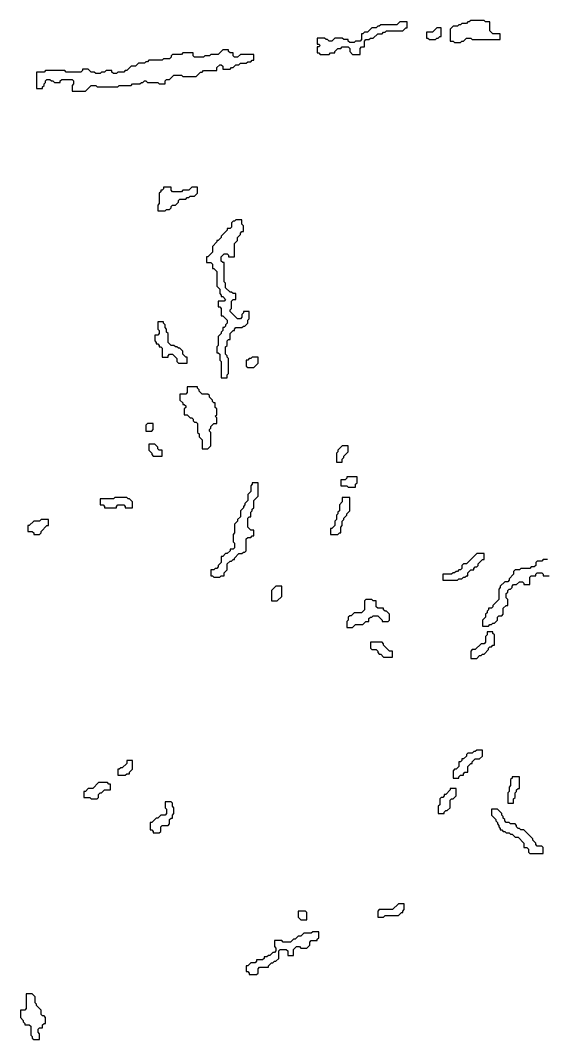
# Model space of a CAD drawing. Header units: metres. Extents: x 0 to 500, y 0 to 703.
# Drawn here: x 352.6 to 397, y 602.1 to 688.4 of the extents above; entities that cross this region are included whole.
import ezdxf

# ---------------------------------------------------------------- set-up
doc = ezdxf.new("R2010")
doc.units = ezdxf.units.M

msp = doc.modelspace()

# ---------------------------------------------------------------- linework, layer by layer
for points in [[(390.75, 688.375), (390.625, 688.25), (390.5, 688.25), (390.375, 688.125), (390, 688.125), (389.875, 688), (389.75, 688), (389.625, 687.875), (389.25, 687.875), (389, 687.625), (389, 686.625), (389.25, 686.625), (389.375, 686.5), (389.875, 686.5), (390, 686.625), (390.125, 686.625), (390.375, 686.875), (390.75, 686.875), (390.875, 686.75), (393.25, 686.75), (393.25, 687.25), (392.625, 687.25), (392.375, 687.5), (392.375, 688.25), (392, 688.25), (391.875, 688.375)], [(384.75, 688.25), (384.5, 688), (383.125, 688), (383, 687.875), (382.875, 687.875), (382.75, 687.75), (382.375, 687.75), (382, 687.375), (381.75, 687.375), (381.625, 687.25), (381.5, 687.25), (381.5, 686.75), (381.375, 686.625), (381, 686.625), (380.875, 686.5), (380.5, 686.5), (380.375, 686.625), (380.375, 686.75), (380, 686.75), (379.875, 686.875), (379.25, 686.875), (379, 686.625), (378.75, 686.625), (378.625, 686.75), (378.5, 686.75), (378.375, 686.875), (377.75, 686.875), (377.75, 686.375), (377.875, 686.375), (378, 686.25), (377.875, 686.125), (377.75, 686.125), (377.75, 685.625), (377.875, 685.625), (378, 685.5), (378.75, 685.5), (378.875, 685.625), (379.25, 685.625), (379.25, 685.75), (379.5, 686), (379.75, 686), (379.875, 686.125), (380.375, 686.125), (380.5, 686), (380.5, 685.75), (380.75, 685.5), (381.375, 685.5), (381.375, 686), (381.5, 686.125), (381.75, 686.125), (381.75, 686.625), (381.875, 686.75), (382.125, 686.75), (382.25, 686.875), (382.5, 686.875), (382.875, 687.25), (383.25, 687.25), (383.375, 687.375), (383.5, 687.375), (383.625, 687.5), (385, 687.5), (385.25, 687.75), (385.375, 687.75), (385.375, 688.25)], [(387.875, 687.75), (387.5, 687.375), (387, 687.375), (387, 686.875), (387.125, 686.875), (387.25, 686.75), (387.75, 686.75), (387.875, 686.875), (388, 686.875), (388.125, 687), (388.25, 687), (388.25, 687.75)], [(369.75, 685.875), (369.375, 685.5), (368.75, 685.5), (368.625, 685.375), (368.25, 685.375), (368.125, 685.25), (367.375, 685.25), (367.25, 685.375), (367.25, 685.625), (366.375, 685.625), (366.25, 685.5), (365.5, 685.5), (365.375, 685.375), (365.375, 685.25), (365.25, 685.125), (364.75, 685.125), (364.625, 685), (363.5, 685), (363.375, 684.875), (363.25, 684.875), (363.125, 684.75), (362.625, 684.75), (362.375, 684.5), (362, 684.5), (361.625, 684.125), (361.5, 684.125), (361.375, 684), (360.875, 684), (360.75, 683.875), (360.5, 683.875), (360.375, 684), (360.375, 684.125), (359.875, 684.125), (359.75, 684), (359.5, 684), (359.375, 683.875), (359, 683.875), (358.875, 684), (358.625, 684), (358.375, 684.25), (357.875, 684.25), (357.875, 684.125), (357.75, 684), (356.5, 684), (356.375, 684.125), (354.75, 684.125), (354.625, 684), (354, 684), (354, 682.625), (354.5, 682.625), (354.5, 682.75), (354.625, 682.875), (354.625, 683), (354.75, 683.125), (354.75, 683.25), (354.875, 683.375), (355.125, 683.375), (355.25, 683.25), (355.375, 683.25), (355.5, 683.125), (356, 683.125), (356, 683.25), (356.125, 683.375), (357, 683.375), (357.125, 683.25), (357.125, 683), (357, 682.875), (357, 682.375), (358.125, 682.375), (358.625, 682.875), (359, 682.875), (359.125, 682.75), (360.875, 682.75), (361, 682.875), (362, 682.875), (362.125, 683), (362.75, 683), (362.875, 683.125), (363, 683.125), (363.125, 683.25), (363.25, 683.25), (363.375, 683.125), (364.25, 683.125), (364.375, 683), (364.875, 683), (364.875, 683.25), (365, 683.375), (365.25, 683.375), (365.625, 683.75), (366.25, 683.75), (366.375, 683.625), (367.5, 683.625), (367.875, 684), (368, 684), (368.125, 684.125), (369.25, 684.125), (369.25, 684.375), (369.5, 684.625), (369.625, 684.625), (369.75, 684.5), (369.75, 684.25), (370.375, 684.25), (370.5, 684.375), (370.625, 684.375), (370.875, 684.625), (371.125, 684.625), (371.25, 684.75), (371.75, 684.75), (371.875, 684.875), (372.125, 684.875), (372.25, 685), (372.375, 685), (372.375, 685.5), (371.25, 685.5), (371, 685.25), (370.75, 685.25), (370.625, 685.375), (370.625, 685.625), (370.375, 685.625), (370.25, 685.75), (370.25, 685.875)], [(364.75, 674.25), (364.75, 674.125), (364.625, 674), (364.5, 674), (364.5, 673.875), (364.375, 673.75), (364.375, 672.875), (364.25, 672.75), (364.25, 672.25), (364.875, 672.25), (365, 672.375), (365.25, 672.375), (365.375, 672.5), (365.375, 672.625), (365.5, 672.75), (365.75, 672.75), (366, 673), (366, 673.125), (366.125, 673.25), (366.625, 673.25), (366.75, 673.375), (366.875, 673.375), (367, 673.5), (367.375, 673.5), (367.625, 673.75), (367.625, 674.25), (367.125, 674.25), (366.875, 674), (366.375, 674), (366.25, 673.875), (365.5, 673.875), (365.375, 674), (365.375, 674.25)], [(370.875, 671.5), (370.75, 671.375), (370.625, 671.375), (370.5, 671.25), (370.5, 670.875), (370.375, 670.75), (370.125, 670.75), (370.125, 670.625), (369.625, 670.125), (369.625, 670), (369.375, 669.75), (369.25, 669.75), (369.25, 669.625), (368.875, 669.25), (368.875, 668.75), (368.5, 668.375), (368.375, 668.375), (368.375, 667.875), (368.75, 667.875), (368.875, 667.75), (368.875, 667.375), (369, 667.375), (369.25, 667.125), (369.25, 665.875), (369.5, 665.625), (369.5, 665.25), (369.625, 665.125), (369.625, 665), (369.75, 665), (370, 664.75), (369.875, 664.625), (369.375, 664.625), (369.375, 664.125), (369.5, 664.125), (369.625, 664), (369.625, 663.375), (369.75, 663.375), (370.125, 663), (370.125, 662.75), (370, 662.625), (370, 662.5), (369.875, 662.375), (369.75, 662.375), (369.75, 662.125), (369.625, 662), (369.625, 661.875), (369.375, 661.625), (369.375, 660.875), (369.25, 660.75), (369.25, 660.25), (369.375, 660.25), (369.5, 660.125), (369.5, 659.625), (369.625, 659.5), (369.625, 658.125), (370.125, 658.125), (370.125, 658.375), (370.25, 658.5), (370.25, 659.75), (370.125, 659.875), (370.125, 660), (370, 660.125), (370, 660.75), (370.125, 660.875), (370.125, 661.25), (370.25, 661.375), (370.375, 661.375), (370.375, 661.875), (370.625, 662.125), (370.75, 662.125), (370.75, 662.25), (370.875, 662.375), (371.375, 662.375), (371.5, 662.5), (371.625, 662.5), (371.875, 662.75), (371.875, 663), (372, 663.125), (372, 663.75), (371.5, 663.75), (371.5, 663.625), (371.375, 663.5), (371.375, 663.25), (371.25, 663.125), (371, 663.125), (370.375, 663.75), (370.375, 663.875), (370.5, 664), (370.5, 664.625), (370.625, 664.75), (370.875, 664.75), (370.875, 665.25), (370.625, 665.25), (370.5, 665.375), (370.375, 665.375), (370, 665.75), (370, 666.125), (369.875, 666.25), (369.875, 667.875), (369.75, 667.875), (369.625, 668), (369.625, 668.375), (369.875, 668.625), (370.125, 668.625), (370.25, 668.5), (370.25, 668.375), (370.75, 668.375), (370.75, 669.5), (371, 669.75), (371, 670), (371.25, 670.25), (371.25, 670.375), (371.375, 670.5), (371.5, 670.5), (371.5, 671), (371.375, 671.125), (371.375, 671.5)], [(364.25, 662.875), (364.25, 662.25), (364.375, 662.125), (364.375, 661.875), (364.25, 661.75), (364, 661.75), (364, 661.25), (364.125, 661.125), (364.125, 661), (364.25, 661), (364.375, 660.875), (364.375, 660.75), (364.5, 660.75), (364.625, 660.625), (364.625, 659.875), (365.125, 659.875), (365.125, 660), (365.25, 660.125), (365.5, 660.125), (365.875, 659.75), (365.875, 659.5), (366, 659.375), (366.75, 659.375), (366.75, 659.875), (366.625, 659.875), (366.375, 660.125), (366.375, 660.375), (366.125, 660.625), (366, 660.625), (365.875, 660.75), (365.75, 660.75), (365.625, 660.875), (365.375, 660.875), (365.125, 661.125), (365.125, 661.875), (365, 662), (365, 662.25), (364.875, 662.375), (364.875, 662.625), (364.75, 662.75), (364.75, 662.875)], [(372.25, 659.875), (372.125, 659.75), (372, 659.75), (371.875, 659.625), (371.75, 659.625), (371.75, 659.125), (371.875, 659), (372.375, 659), (372.75, 659.375), (372.75, 659.875)], [(366.75, 657.375), (366.75, 656.875), (366.625, 656.75), (366.125, 656.75), (366.125, 656.25), (366.375, 656), (366.375, 655.875), (366.5, 655.875), (366.625, 655.75), (366.625, 655.625), (366.5, 655.5), (366.5, 655), (366.75, 655), (367, 654.75), (367.125, 654.75), (367.25, 654.625), (367.25, 654.5), (367.375, 654.375), (367.5, 654.375), (367.625, 654.25), (367.625, 653.5), (367.75, 653.375), (367.75, 653.125), (368, 652.875), (368, 652.125), (368.5, 652.125), (368.75, 652.375), (368.75, 653.5), (368.625, 653.625), (368.625, 653.75), (368.75, 653.875), (368.75, 654), (369, 654.25), (369.25, 654.25), (369.25, 654.75), (369.125, 654.875), (369.25, 655), (369.25, 655.5), (369.125, 655.625), (369.125, 656), (369, 656), (368.875, 656.125), (368.875, 656.25), (368.625, 656.5), (368.625, 656.625), (368.5, 656.75), (368, 656.75), (367.75, 657), (367.75, 657.125), (367.625, 657.25), (367.625, 657.375)], [(363.375, 654.25), (363.25, 654.125), (363.25, 653.625), (363.75, 653.625), (363.875, 653.75), (363.875, 654.25)], [(363.5, 652.5), (363.5, 652), (363.75, 651.75), (363.75, 651.625), (363.875, 651.5), (364.625, 651.5), (364.625, 652), (364.375, 652), (364.25, 652.125), (364.25, 652.25), (364, 652.5)], [(379.875, 652.375), (379.5, 652), (379.5, 651.875), (379.375, 651.75), (379.375, 651), (379.875, 651), (379.875, 651.25), (380, 651.375), (380, 651.5), (380.375, 651.875), (380.375, 652.375)], [(380.25, 649.75), (380.25, 649.625), (380.125, 649.5), (379.75, 649.5), (379.75, 649), (380.25, 649), (380.375, 648.875), (381, 648.875), (381, 649.125), (381.125, 649.25), (381.125, 649.75)], [(372.25, 649.25), (372.25, 649.125), (372.125, 649), (372.125, 648.5), (371.875, 648.25), (371.875, 647.75), (371.625, 647.5), (371.625, 647.375), (371.5, 647.25), (371.5, 647.125), (371.25, 646.875), (371.25, 646.375), (371, 646.125), (371, 646), (370.75, 645.75), (370.75, 645), (370.625, 644.875), (370.625, 644.25), (370.75, 644.125), (370.75, 643.75), (370.625, 643.625), (370.375, 643.625), (370.375, 643.5), (370.125, 643.25), (370, 643.25), (369.75, 643), (369.625, 643), (369.625, 642.5), (369.375, 642.25), (369.375, 642.125), (369.25, 642), (369.125, 642), (369, 641.875), (368.75, 641.875), (368.75, 641.375), (368.875, 641.375), (369, 641.25), (369.5, 641.25), (369.625, 641.375), (369.875, 641.375), (369.875, 641.625), (370.125, 641.875), (370.125, 642.375), (370.375, 642.625), (370.5, 642.625), (370.625, 642.75), (370.75, 642.75), (370.75, 642.875), (371.125, 643.25), (371.375, 643.25), (371.5, 643.375), (371.625, 643.375), (371.75, 643.5), (371.75, 644.5), (371.875, 644.625), (372.125, 644.625), (372.25, 644.75), (372.375, 644.75), (372.375, 645.25), (372.125, 645.25), (371.875, 645.5), (371.875, 646.25), (372, 646.375), (372.125, 646.375), (372.125, 646.75), (372.25, 646.875), (372.25, 647), (372.375, 647.125), (372.375, 647.75), (372.75, 648.125), (372.75, 649.25)], [(360.625, 648), (360.5, 647.875), (359.375, 647.875), (359.375, 647.375), (359.625, 647.375), (359.75, 647.25), (359.75, 647.125), (360.75, 647.125), (360.75, 647.25), (360.875, 647.375), (361.375, 647.375), (361.5, 647.25), (361.5, 647.125), (362.125, 647.125), (362.125, 647.625), (361.875, 647.875), (361.75, 647.875), (361.625, 648)], [(379.875, 648), (379.875, 647.625), (379.625, 647.375), (379.625, 646.875), (379.5, 646.75), (379.5, 646.625), (379.375, 646.5), (379.375, 646.125), (379.25, 646), (379.25, 645.625), (379, 645.375), (378.875, 645.375), (378.875, 644.875), (379.5, 644.875), (379.625, 645), (379.75, 645), (379.75, 645.5), (379.875, 645.625), (379.875, 646), (380, 646.125), (380, 646.25), (380.25, 646.5), (380.25, 646.625), (380.5, 646.875), (380.5, 648)], [(354.375, 646.125), (354.25, 646), (353.75, 646), (353.375, 645.625), (353.25, 645.625), (353.25, 645.125), (353.625, 645.125), (353.75, 645), (353.75, 644.875), (354.25, 644.875), (354.375, 645), (354.375, 645.125), (354.875, 645.625), (355, 645.625), (355, 646.125)], [(391.25, 643.25), (390.375, 642.375), (390.125, 642.375), (390, 642.25), (390, 642), (389.875, 641.875), (389.75, 641.875), (389.625, 641.75), (389.5, 641.75), (389.375, 641.625), (389.25, 641.625), (389.125, 641.5), (388.375, 641.5), (388.375, 641), (389.625, 641), (389.75, 641.125), (390, 641.125), (390.125, 641.25), (390.25, 641.25), (390.375, 641.375), (390.5, 641.375), (390.5, 641.625), (390.75, 641.875), (391, 641.875), (391, 642), (391.125, 642.125), (391.25, 642.125), (391.375, 642.25), (391.375, 642.375), (391.75, 642.75), (391.875, 642.75), (391.875, 643.25)], [(374.25, 640.5), (373.875, 640.125), (373.875, 639.25), (374.375, 639.25), (374.75, 639.625), (374.75, 640.5)], [(381.875, 639.375), (381.75, 639.25), (381.75, 638.5), (381.5, 638.25), (380.875, 638.25), (380.625, 638), (380.5, 638), (380.375, 637.875), (380.375, 637.625), (380.25, 637.5), (380.25, 637), (380.75, 637), (381, 637.25), (381.625, 637.25), (381.875, 637.5), (382.125, 637.5), (382.125, 637.75), (382.25, 637.875), (382.375, 637.875), (382.5, 638), (382.875, 638), (383.25, 637.625), (383.25, 637.5), (383.75, 637.5), (383.875, 637.625), (383.875, 638.125), (383.625, 638.375), (383.5, 638.375), (383.375, 638.5), (383.375, 638.625), (382.875, 638.625), (382.75, 638.75), (382.75, 639.25), (382.5, 639.25), (382.375, 639.375)], [(392.125, 636.625), (392.125, 636.375), (392, 636.25), (392, 635.75), (391.875, 635.625), (391.625, 635.625), (391.125, 635.125), (390.875, 635.125), (390.75, 635), (390.75, 634.375), (391.25, 634.375), (391.5, 634.625), (391.625, 634.625), (391.75, 634.75), (391.875, 634.75), (392.25, 635.125), (392.25, 635.25), (392.375, 635.375), (392.5, 635.375), (392.625, 635.5), (392.75, 635.5), (392.75, 636.375), (392.625, 636.5), (392.625, 636.625)], [(382.25, 635.75), (382.25, 635.25), (382.375, 635.125), (382.75, 635.125), (382.875, 635), (382.875, 634.875), (383, 634.75), (383.125, 634.75), (383.375, 634.5), (384.125, 634.5), (384.125, 635), (383.875, 635), (383.375, 635.5), (383.375, 635.625), (383.25, 635.75)], [(391.25, 626.625), (391.125, 626.5), (391, 626.5), (390.875, 626.375), (390.5, 626.375), (390.375, 626.25), (390.375, 626.125), (390.125, 625.875), (390, 625.875), (390, 625.75), (389.875, 625.625), (389.75, 625.625), (389.75, 625.25), (389.5, 625), (389.375, 625), (389.25, 624.875), (389.25, 624.25), (389.75, 624.25), (389.75, 624.375), (389.875, 624.5), (390.125, 624.5), (390.125, 624.625), (390.25, 624.75), (390.5, 624.75), (390.5, 625.25), (390.75, 625.5), (390.875, 625.5), (390.875, 625.625), (391.125, 625.875), (391.5, 625.875), (391.75, 626.125), (391.75, 626.625)], [(361.625, 625.75), (361.625, 625.5), (361.25, 625.125), (361.125, 625.125), (361, 625), (360.875, 625), (360.875, 624.5), (361.5, 624.5), (361.625, 624.625), (361.875, 624.625), (361.875, 624.75), (362.125, 625), (362.125, 625.75)], [(359.25, 623.875), (358.75, 623.375), (358.375, 623.375), (358.125, 623.125), (358, 623.125), (358, 622.625), (358.5, 622.625), (358.625, 622.5), (359.125, 622.5), (359.25, 622.625), (359.25, 622.875), (359.375, 623), (359.5, 623), (359.75, 623.25), (360.25, 623.25), (360.25, 623.75), (360.125, 623.75), (360, 623.875)], [(394.25, 624.375), (394.25, 624.25), (394.125, 624.125), (394.125, 623.625), (394, 623.5), (394, 623.125), (393.875, 623), (393.875, 622.125), (394.375, 622.125), (394.375, 622.5), (394.5, 622.625), (394.5, 623), (394.625, 623.125), (394.625, 623.25), (394.75, 623.375), (394.875, 623.375), (394.875, 624.375)], [(389, 623.375), (389, 623.25), (388.625, 622.875), (388.5, 622.875), (388.5, 622.75), (388.375, 622.625), (388.25, 622.625), (388.125, 622.5), (388.125, 622), (388, 621.875), (388, 621.25), (388.5, 621.25), (388.5, 621.375), (388.625, 621.5), (388.75, 621.5), (389, 621.75), (389, 622.375), (389.125, 622.5), (389.25, 622.5), (389.5, 622.75), (389.5, 623.375)], [(364.875, 622.25), (364.875, 621.75), (365, 621.625), (365, 621.25), (364.875, 621.125), (364.5, 621.125), (364.25, 620.875), (364.125, 620.875), (363.75, 620.5), (363.625, 620.5), (363.625, 619.875), (363.75, 619.875), (363.875, 619.75), (363.875, 619.625), (364.375, 619.625), (364.5, 619.75), (364.5, 620.125), (364.625, 620.25), (365.125, 620.25), (365.25, 620.375), (365.25, 620.75), (365.375, 620.875), (365.5, 620.875), (365.5, 621.125), (365.625, 621.25), (365.625, 621.75), (365.5, 621.875), (365.5, 622.125), (365.375, 622.25)], [(392.5, 621.625), (392.5, 621.125), (392.875, 620.75), (392.875, 620.625), (393, 620.5), (393, 620.375), (393.125, 620.25), (393.125, 620.125), (393.25, 620), (393.25, 619.875), (393.375, 619.875), (393.5, 619.75), (393.625, 619.75), (393.75, 619.625), (394, 619.625), (394.125, 619.5), (394.25, 619.5), (394.5, 619.25), (394.75, 619.25), (395.25, 618.75), (395.25, 618.375), (395.5, 618.375), (395.625, 618.25), (395.625, 618), (395.75, 617.875), (396.875, 617.875), (396.875, 618.375), (396.75, 618.5), (396.375, 618.5), (396.25, 618.625), (396.25, 618.75), (396, 619), (396, 619.125), (395.25, 619.875), (395, 619.875), (394.875, 620), (394.75, 620), (394.625, 620.125), (394.625, 620.25), (394.5, 620.375), (394.125, 620.375), (394, 620.5), (393.75, 620.5), (393.625, 620.625), (393.625, 620.75), (393.5, 620.875), (393.5, 621), (393.375, 621.125), (393.375, 621.25), (393, 621.625)], [(384.625, 613.625), (384.125, 613.125), (383, 613.125), (382.875, 613), (382.875, 612.5), (383.375, 612.5), (383.5, 612.625), (384.625, 612.625), (384.875, 612.875), (385, 612.875), (385, 613), (385.125, 613.125), (385.125, 613.625)], [(376.125, 613), (376.125, 612.5), (376.375, 612.25), (376.875, 612.25), (376.875, 612.875), (376.75, 613)], [(377.375, 611.25), (377.25, 611.125), (376.625, 611.125), (376.375, 610.875), (376.125, 610.875), (375.875, 610.625), (375.75, 610.625), (375.5, 610.375), (374.875, 610.375), (374.75, 610.5), (374.125, 610.5), (374.125, 610), (374.25, 609.875), (374.25, 609.625), (374.125, 609.5), (374, 609.5), (373.75, 609.25), (373.625, 609.25), (373.5, 609.125), (373.25, 609.125), (373.25, 609), (373.125, 608.875), (372.625, 608.875), (372.625, 608.75), (372.5, 608.625), (372.125, 608.625), (371.875, 608.375), (371.75, 608.375), (371.75, 607.875), (371.875, 607.875), (372, 607.75), (372, 607.625), (372.625, 607.625), (372.75, 607.75), (372.75, 608.125), (372.875, 608.25), (373.625, 608.25), (373.625, 608.375), (373.875, 608.625), (374, 608.625), (374.125, 608.75), (374.25, 608.75), (374.5, 609), (374.5, 609.625), (374.625, 609.75), (375.125, 609.75), (375.25, 609.625), (375.25, 609.25), (375.75, 609.25), (375.75, 609.75), (376, 610), (376.25, 610), (376.375, 609.875), (376.875, 609.875), (377.125, 610.125), (377.125, 610.375), (377.25, 610.5), (377.75, 610.5), (377.75, 610.625), (377.875, 610.75), (377.875, 611.25)], [(353.125, 606), (353.125, 604.75), (353, 604.625), (352.625, 604.625), (352.625, 604), (352.875, 603.75), (352.875, 603.625), (353, 603.5), (353, 603.375), (353.375, 603.375), (353.5, 603.25), (353.5, 602.5), (353.625, 602.375), (353.625, 602.25), (353.75, 602.125), (354.25, 602.125), (354.25, 602.625), (354.125, 602.75), (354.125, 603), (354.25, 603.125), (354.5, 603.125), (354.5, 603.375), (354.625, 603.5), (354.75, 603.5), (354.75, 604), (354.625, 604.125), (354.5, 604.125), (354.375, 604.25), (354.375, 604.625), (354, 605), (354, 605.125), (353.875, 605.25), (353.875, 605.75), (353.625, 606)]]:
    msp.add_lwpolyline(points, close=True)
msp.add_lwpolyline([(397.25, 642.75), (396.875, 642.75), (396.75, 642.625), (396.375, 642.625), (396.25, 642.5), (396.25, 642.25), (396.125, 642.125), (395.875, 642.125), (395.75, 642), (395, 642), (394.875, 641.875), (394.5, 641.875), (394.375, 641.75), (394.375, 641.5), (394, 641.125), (394, 641), (393.875, 640.875), (393.625, 640.875), (393.25, 640.5), (393.25, 640.375), (393.125, 640.25), (393.125, 639.375), (392.625, 638.875), (392.625, 638.75), (392.5, 638.625), (392.25, 638.625), (392.25, 638.5), (392.125, 638.375), (392.125, 638.25), (392, 638.125), (392, 637.875), (391.75, 637.625), (391.75, 637.125), (392.25, 637.125), (392.375, 637.25), (392.5, 637.25), (392.625, 637.375), (392.75, 637.375), (393, 637.625), (393, 637.875), (393.125, 638), (393.375, 638), (393.5, 638.125), (393.5, 638.625), (393.75, 638.875), (393.875, 638.875), (393.875, 639.375), (393.75, 639.5), (393.75, 639.875), (393.875, 640), (393.875, 640.125), (394, 640.25), (394.125, 640.25), (394.25, 640.375), (394.25, 640.5), (394.375, 640.625), (394.625, 640.625), (394.875, 640.875), (395.125, 640.875), (395.25, 640.75), (395.25, 640.625), (395.75, 640.625), (395.75, 641.25), (395.875, 641.375), (396.25, 641.375), (396.25, 641.5), (396.375, 641.625), (396.75, 641.625), (396.875, 641.5), (396.875, 641.375), (397.375, 641.375)])

doc.saveas('drawing.dxf')
